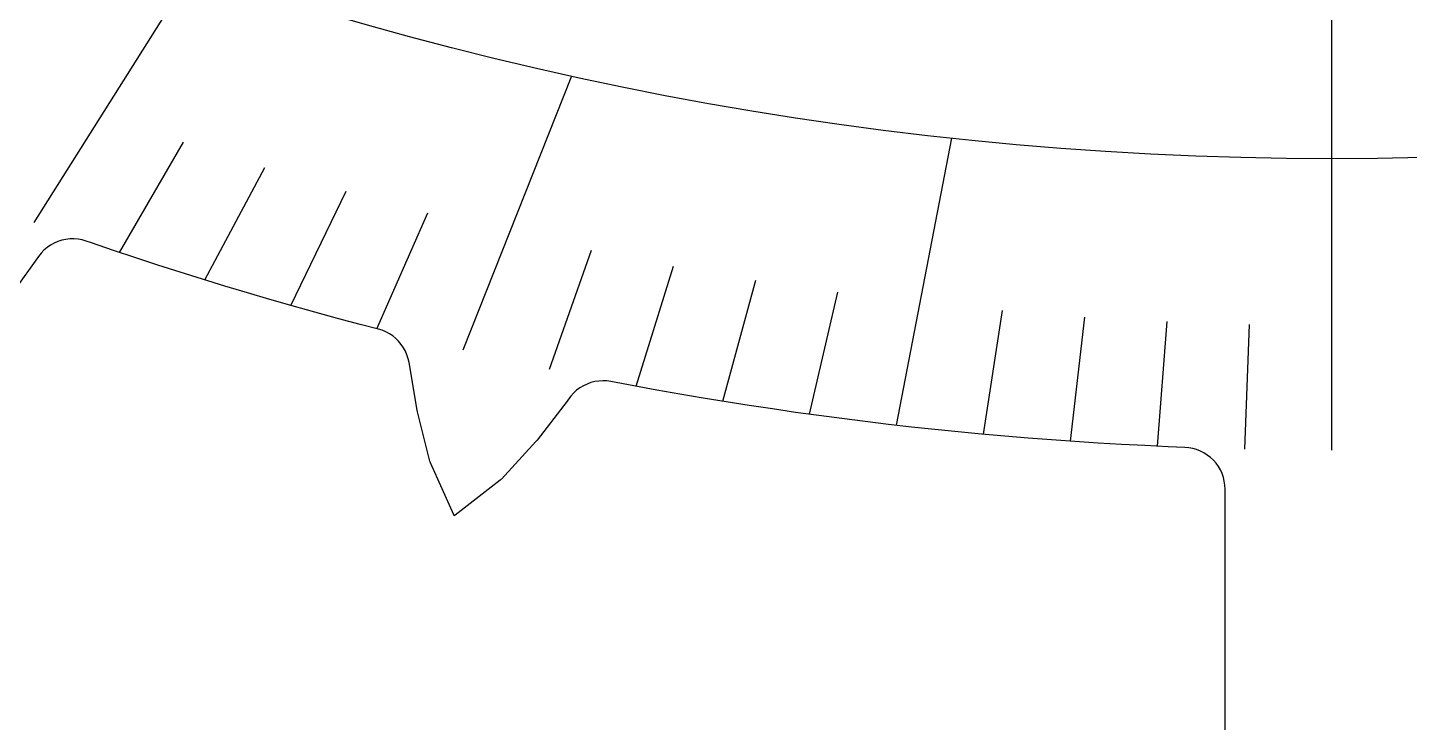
# Model space of a CAD drawing. Header units: millimetres. Extents: x -31.9 to 31.9, y -31.9 to 31.9.
# Drawn here: x -7.79 to 0.46, y -15.29 to -11.14 of the extents above; entities that cross this region are included whole.
import ezdxf

# ---------------------------------------------------------------- set-up
doc = ezdxf.new("R2010")
doc.units = ezdxf.units.MM
for name, color, linetype in [('CUT_INNER', 6, 'Continuous'), ('ENGRAVE', 7, 'Continuous'), ('ENGRAVE_FINE', 8, 'Continuous')]:
    doc.layers.add(name, color=color, linetype=linetype)

msp = doc.modelspace()

# ---------------------------------------------------------------- linework, layer by layer
at = {"layer": 'CUT_INNER'}
msp.add_lwpolyline([(-0.638, -19.9685), (-0.638, -13.9015), (-0.6391, -13.8777), (-0.6426, -13.854), (-0.6482, -13.8308), (-0.6561, -13.8082), (-0.6661, -13.7864), (-0.6781, -13.7658), (-0.692, -13.7463), (-0.7077, -13.7283), (-0.7251, -13.7119), (-0.744, -13.6972), (-0.7642, -13.6844), (-0.7855, -13.6735), (-0.8077, -13.6648), (-0.8307, -13.6582), (-0.8542, -13.6538), (-0.878, -13.6517), (-0.9776, -13.6478), (-1.1172, -13.6413), (-1.2568, -13.6341), (-1.3964, -13.6259), (-1.5359, -13.6169), (-1.6754, -13.6071), (-1.8148, -13.5964), (-1.9541, -13.5848), (-2.0933, -13.5724), (-2.2325, -13.5591), (-2.3716, -13.545), (-2.5106, -13.53), (-2.6495, -13.5142), (-2.7883, -13.4975), (-2.927, -13.48), (-3.0656, -13.4616), (-3.2041, -13.4423), (-3.3424, -13.4222), (-3.4806, -13.4013), (-3.6187, -13.3795), (-3.7567, -13.3569), (-3.8945, -13.3334), (-4.0322, -13.3091), (-4.1697, -13.284), (-4.3069, -13.258), (-4.3309, -13.2546), (-4.3552, -13.2536), (-4.3794, -13.255), (-4.4034, -13.2587), (-4.427, -13.2647), (-4.4498, -13.2729), (-4.4717, -13.2834), (-4.4925, -13.2959), (-4.512, -13.3104), (-4.53, -13.3267), (-4.5463, -13.3446), (-4.5608, -13.3641), (-4.564, -13.3689), (-4.569, -13.3757), (-4.7488, -13.6079), (-4.7553, -13.6155), (-4.9606, -13.8406), (-4.9644, -13.8444), (-4.9685, -13.8479), (-5.238, -14.0569), (-5.2428, -14.0603), (-5.2455, -14.055), (-5.3847, -13.7437), (-5.3866, -13.7387), (-5.3882, -13.7335), (-5.4631, -13.4382), (-5.4652, -13.4284), (-5.5133, -13.1451), (-5.5185, -13.1217), (-5.5258, -13.099), (-5.5353, -13.077), (-5.5468, -13.0561), (-5.5603, -13.0363), (-5.5756, -13.0179), (-5.5925, -13.0011), (-5.6111, -12.986), (-5.6309, -12.9727), (-5.652, -12.9614), (-5.674, -12.9521), (-5.6968, -12.945), (-5.8062, -12.9165), (-5.9413, -12.8805), (-6.0762, -12.8436), (-6.2108, -12.8059), (-6.3452, -12.7674), (-6.4793, -12.728), (-6.6132, -12.6879), (-6.7469, -12.6469), (-6.8803, -12.6051), (-7.0134, -12.5625), (-7.1463, -12.519), (-7.2789, -12.4748), (-7.4113, -12.4297), (-7.4416, -12.4191), (-7.4654, -12.4122), (-7.4897, -12.4076), (-7.5144, -12.4055), (-7.5391, -12.4058), (-7.5637, -12.4085), (-7.5879, -12.4137), (-7.6115, -12.4212), (-7.6342, -12.4311), (-7.6558, -12.4431), (-7.6761, -12.4572), (-7.695, -12.4732), (-7.7121, -12.4911), (-7.7275, -12.5105), (-7.8722, -12.7142)], dxfattribs=at)
at = {"layer": 'ENGRAVE'}
for points in [[(-7.7541, -12.3087), (-5.4795, -8.698)], [(0, -13.6687), (0, -9.5217)], [(-5.1905, -13.0697), (-4.5399, -11.4314)], [(-2.6012, -13.5198), (-2.2711, -11.8041)]]:
    msp.add_lwpolyline(points, dxfattribs=at)
msp.add_circle((0, 9.1156), 21.0426, dxfattribs=at)
at = {"layer": 'ENGRAVE_FINE'}
for points in [[(-7.2442, -12.4864), (-6.8615, -11.8269)], [(-6.7328, -12.6513), (-6.3755, -11.9799)], [(-6.2199, -12.8033), (-5.8884, -12.121)], [(-5.7058, -12.9427), (-5.4005, -12.2503)], [(-4.6742, -13.1841), (-4.4224, -12.474)], [(-4.157, -13.2863), (-3.9324, -12.5686)], [(-3.639, -13.3763), (-3.4419, -12.6518)], [(-3.1204, -13.4541), (-2.951, -12.7238)], [(-2.0815, -13.5735), (-1.9681, -12.8342)], [(-1.5614, -13.6152), (-1.4763, -12.8728)], [(-1.0411, -13.6449), (-0.9843, -12.9003)], [(-0.5206, -13.6628), (-0.4922, -12.9168)]]:
    msp.add_lwpolyline(points, dxfattribs=at)

doc.saveas('drawing.dxf')
